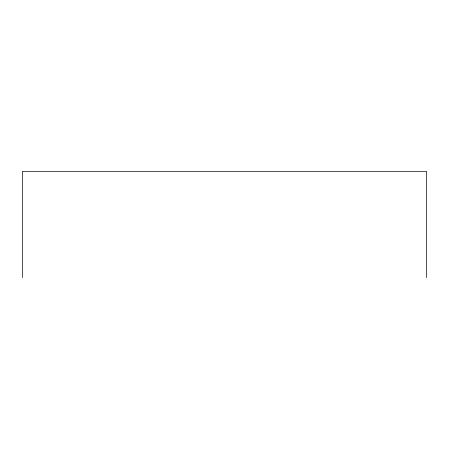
<?xml version="1.0" encoding="UTF-8"?>
<svg xmlns="http://www.w3.org/2000/svg" width="449" height="449" viewBox="0 0 449 449"><rect width="100%" height="100%" fill="white"/><g stroke="black" fill="none" stroke-linecap="round" stroke-linejoin="round"><path stroke-width="0.67" d="M426.55 277.6L426.55 171.4L22.45 171.4L22.45 277.6"/></g></svg>
